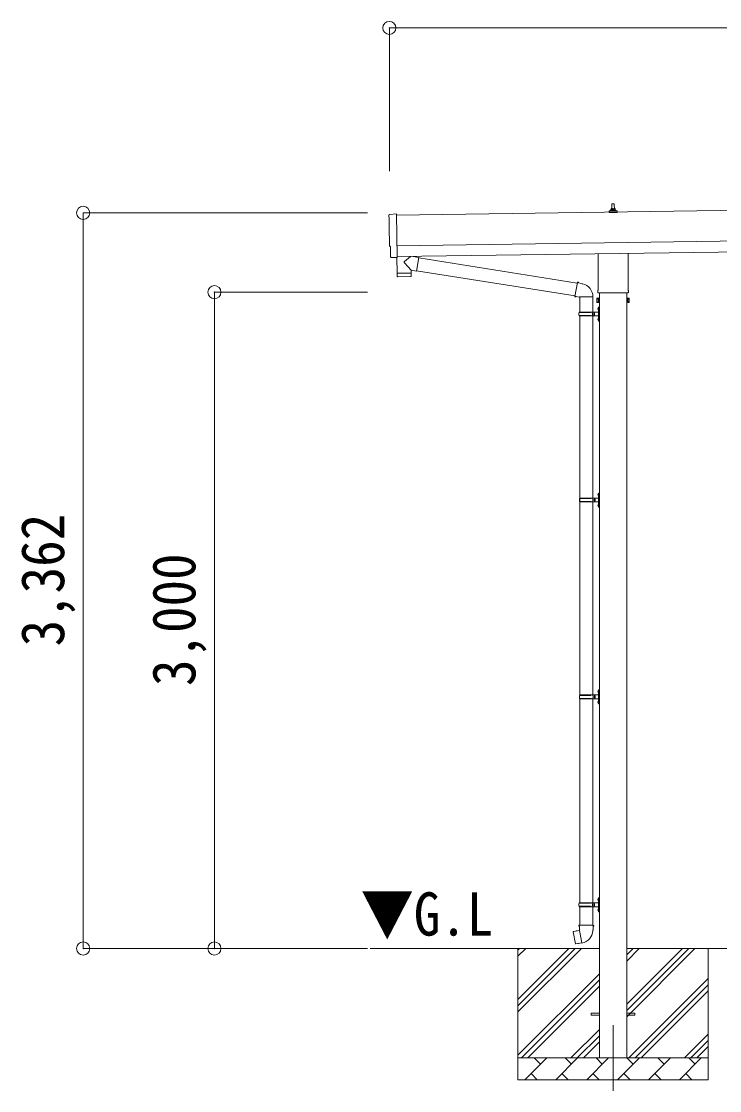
# Model space of a CAD drawing. Units: millimetres at full size, sheet at 1:60. Extents: x -16864 to 16864, y -11640 to 11640.
# Drawn here: x -513 to 2680, y -7410 to -2523 of the extents above; entities that cross this region are included whole.
import ezdxf
from ezdxf.enums import TextEntityAlignment as Align

# ---------------------------------------------------------------- set-up
doc = ezdxf.new("R2010")
doc.units = ezdxf.units.MM
doc.header["$LTSCALE"] = 60
doc.header["$PDMODE"] = 32
doc.header["$PDSIZE"] = 60
doc.linetypes.add('CHAIN1', pattern=[8, 5, -1, 1, -1])
for name, color, linetype, lineweight in [('0-1_Defpoints', 7, 'CHAIN1', 9), ('0-2_TEXT1', 4, 'Continuous', 9), ('0-3_SHAPE', 7, 'Continuous', 9), ('0-7_PARTS2', 7, 'Continuous', 9), ('0-8_TABLE1', 6, 'Continuous', 9), ('0-9_DIM1', 7, 'Continuous', 9)]:
    doc.layers.add(name, color=color, linetype=linetype, lineweight=lineweight)
doc.styles.add('ＭＳ ゴシック', font='')
doc.styles.get('ＭＳ ゴシック').set_extended_font_data('MS Gothic')

msp = doc.modelspace()

# ---------------------------------------------------------------- linework, layer by layer
at = {"layer": '0-1_Defpoints'}
msp.add_line((2192.3, -7110.97), (2192.3, -7459.97), dxfattribs=at)
at = {"layer": '0-2_TEXT1'}
for p, q in [((6832.37, -3328.27), (1201.9, -3408.71)), ((2186.61, -3381.71), (2187.33, -3358.18)), ((2188.33, -3357.21), (2196.88, -3357.21)), ((2197.88, -3358.18), (2198.61, -3381.71)), ((2174.36, -3397.21), (2174.36, -3389.49)), ((2210.86, -3397.21), (2174.36, -3397.21)), ((2174.74, -3388.71), (2210.47, -3388.71)), ((2175.12, -3388.52), (2181.84, -3386.89)), ((2182.22, -3386.71), (2202.99, -3386.71)), ((2182.61, -3385.92), (2182.61, -3381.71)), ((2183.61, -3381.71), (2201.61, -3381.71)), ((2202.61, -3385.92), (2202.61, -3381.71)), ((2210.09, -3388.52), (2203.37, -3386.89)), ((2210.86, -3397.21), (2210.86, -3389.49)), ((1203.9, -3548.69), (6834.37, -3468.26)), ((1204.62, -3598.69), (6835.08, -3518.25)), ((1185.04, -3602.74), (1178.12, -3602.47)), ((2124, -3751.19), (2124, -3585.55)), ((2260.6, -3583.6), (2260.6, -3751.19)), ((2122.3, -3759.97), (2122.3, -3754.47)), ((2262.3, -3754.47), (2262.3, -3759.97)), ((2118.3, -3789.47), (2119.06, -3788.15)), ((2118.3, -3789.47), (2118.3, -3806.47)), ((2118.3, -3806.47), (2119.06, -3807.78)), ((2125.3, -3793.06), (2119.06, -3793.06)), ((2125.3, -3802.87), (2119.06, -3802.87)), ((2125.3, -3807.78), (2119.06, -3807.78)), ((2260.24, -3763.47), (2124.36, -3763.47)), ((2127.8, -3807.17), (2125.3, -3807.17)), ((2129.8, -3763.47), (2129.8, -7260.97)), ((2254.8, -7260.97), (2254.8, -3763.47)), ((2256.8, -3807.17), (2259.3, -3807.17)), ((2259.3, -3793.06), (2265.54, -3793.06)), ((2259.3, -3802.87), (2265.54, -3802.87)), ((2259.3, -3807.78), (2265.54, -3807.78)), ((2266.3, -3789.47), (2265.54, -3788.15)), ((2266.3, -3806.47), (2265.54, -3807.78)), ((2266.3, -3789.47), (2266.3, -3806.47)), ((2092.3, -7056.47), (2129.8, -7056.47)), ((2092.3, -7065.47), (2092.3, -7056.47)), ((2092.3, -7056.47), (2129.8, -7056.47)), ((2092.3, -7065.47), (2092.3, -7056.47)), ((2092.3, -7065.47), (2129.8, -7065.47)), ((2092.3, -7065.47), (2129.8, -7065.47)), ((2254.8, -7056.47), (2292.3, -7056.47)), ((2254.8, -7056.47), (2292.3, -7056.47)), ((2254.8, -7065.47), (2292.3, -7065.47)), ((2254.8, -7065.47), (2292.3, -7065.47)), ((2292.3, -7065.47), (2292.3, -7056.47)), ((2292.3, -7065.47), (2292.3, -7056.47))]:
    msp.add_line(p, q, dxfattribs=at)
for points in [[(1170.28, -3405.72), (1201.83, -3403.62), (1204.66, -3601.46)], [(1175.23, -3599.52), (1174.56, -3552.5), (1173.96, -3552.51)], [(1185.78, -3602.45), (1186.43, -3601.81), (1204.67, -3602.46)], [(2125.3, -3807.78), (2125.3, -3788.15), (2119.06, -3788.15)], [(2125.3, -3807.17), (2125.3, -3788.77), (2127.8, -3788.77)], [(2259.3, -3807.17), (2259.3, -3788.77), (2256.8, -3788.77)], [(2259.3, -3807.78), (2259.3, -3788.15), (2265.54, -3788.15)]]:
    msp.add_lwpolyline(points, dxfattribs=at)
for points in [[(2127.8, -3808.47), (2127.8, -3787.47), (2129.8, -3787.47), (2129.8, -3808.47)], [(2256.8, -3808.47), (2256.8, -3787.47), (2254.8, -3787.47), (2254.8, -3808.47)]]:
    msp.add_lwpolyline(points, close=True, dxfattribs=at)
for centre, radius, start, end in [((2188.33, -3358.21), 1, 90, 178.60509), ((2196.88, -3358.21), 1, 1.39491, 90), ((2175.36, -3389.49), 1, 103.62699, 180), ((2181.61, -3385.92), 1, 283.62699, 0), ((2186.69, -3382.34), 4.13, 90, 171.17633), ((2183.61, -3382.71), 1, 90, 180), ((2195.94, -3381.71), 4.83, 133.60282, 180), ((2189.27, -3381.71), 4.83, 0, 46.39718), ((2198.52, -3382.34), 4.13, 8.82367, 90), ((2201.61, -3382.71), 1, 0, 90), ((2203.61, -3385.92), 1, 180, 256.37301), ((2209.86, -3389.49), 1, 0, 76.37301), ((2126.3, -3754.47), 4, 125.09963, 180), ((2126.3, -3759.97), 4, 180, 194.47751), ((2126.3, -3759.97), 4, 194.47751, 241.04498), ((2258.3, -3759.97), 4, 298.95502, 345.52249), ((2258.3, -3754.47), 4, 0, 54.90037), ((2258.3, -3759.97), 4, 345.52249, 0), ((2122.64, -3790.61), 4.34, 145.61575, 214.38425), ((2134.54, -3797.97), 16.24, 162.41205, 197.58795), ((2122.64, -3805.33), 4.34, 145.61575, 214.38425), ((2261.95, -3790.61), 4.34, 325.61575, 34.38425), ((2250.06, -3797.97), 16.24, 342.41205, 17.58795), ((2261.95, -3805.33), 4.34, 325.61575, 34.38425)]:
    msp.add_arc(centre, radius, start, end, dxfattribs=at)
for centre, major_axis, ratio, start_param, end_param in [((1170.48, -3408.72), (-3, -0.04), 0.99863, 4.7647489, 6.2979817), ((-3593.88, -3547.21), (4762.89, 68.04), 0.99863, 6.2686928, 6.2979817), ((1173.9, -3548.11), (-4.41, -0.06), 0.99863, 6.2686928, 7.8539816), ((1178.24, -3599.47), (-2.15, -2.1), 0.9974, 5.5252311, 7.0411395), ((1185.08, -3601.74), (-0.717, -0.7), 0.9974, 0.7579542, 1.5707963)]:
    msp.add_ellipse(centre, major_axis=major_axis, ratio=ratio, start_param=start_param, end_param=end_param, dxfattribs=at)
at = {"layer": '0-3_SHAPE'}
for p, q in [((2129.8, -6760.97), (1080.85, -6760.97)), ((1757.3, -6760.97), (1757.3, -7360.97)), ((1757.3, -6994.45), (1990.78, -6760.97)), ((1757.3, -7022.73), (2019.07, -6760.97)), ((1757.3, -7051.02), (2047.35, -6760.97)), ((1757.3, -6768.18), (1764.51, -6760.97)), ((1757.3, -6796.46), (1792.79, -6760.97)), ((5229.8, -6760.97), (2254.8, -6760.97)), ((2254.8, -6789.79), (2283.62, -6760.97)), ((2254.8, -6818.08), (2311.91, -6760.97)), ((2254.8, -7072.63), (2566.47, -6760.97)), ((2254.8, -7016.07), (2509.9, -6760.97)), ((2254.8, -7044.35), (2538.18, -6760.97)), ((2627.3, -6760.97), (2627.3, -7360.97)), ((1757.3, -7249.01), (2129.8, -6876.51)), ((1773.62, -7260.97), (2129.8, -6904.79)), ((1801.91, -7260.97), (2129.8, -6933.08)), ((2264.46, -7260.97), (2627.3, -6898.12)), ((2292.74, -7260.97), (2627.3, -6926.41)), ((2321.03, -7260.97), (2627.3, -6954.69)), ((1999.9, -7260.97), (2129.8, -7131.07)), ((2028.18, -7260.97), (2129.8, -7159.35)), ((2519.02, -7260.97), (2627.3, -7152.68)), ((2547.3, -7260.97), (2627.3, -7180.97)), ((2056.47, -7260.97), (2129.8, -7187.63)), ((2575.58, -7260.97), (2627.3, -7209.25)), ((1757.3, -7260.97), (2627.3, -7260.97)), ((1788.75, -7360.97), (1888.75, -7260.97)), ((1860.19, -7289.52), (1831.64, -7260.97)), ((1930.17, -7360.97), (2030.17, -7260.97)), ((2001.61, -7289.52), (1973.06, -7260.97)), ((2071.59, -7360.97), (2171.59, -7260.97)), ((2143.04, -7289.52), (2114.48, -7260.97)), ((2213.01, -7360.97), (2313.01, -7260.97)), ((2284.46, -7289.52), (2255.9, -7260.97)), ((2354.43, -7360.97), (2454.43, -7260.97)), ((2425.88, -7289.52), (2397.32, -7260.97)), ((2495.85, -7360.97), (2595.85, -7260.97)), ((2567.3, -7289.52), (2538.75, -7260.97)), ((2627.3, -7360.97), (1757.3, -7360.97)), ((1817.3, -7332.41), (1845.85, -7360.97)), ((1958.72, -7332.41), (1987.27, -7360.97)), ((2100.14, -7332.41), (2128.7, -7360.97)), ((2241.56, -7332.41), (2270.12, -7360.97)), ((2382.98, -7332.41), (2411.54, -7360.97)), ((2524.41, -7332.41), (2552.96, -7360.97))]:
    msp.add_line(p, q, dxfattribs=at)
at = {"layer": '0-8_TABLE1'}
for p, q in [((1169.3, -2553.33), (1169.3, -3207.66)), ((12518.3, -2553.33), (1169.3, -2553.33)), ((-230.7, -3398.67), (1069.99, -3398.67)), ((-230.7, -3398.67), (-230.7, -6760.97)), ((369.3, -3760.97), (1069.99, -3760.97)), ((369.3, -3760.97), (369.3, -6760.97)), ((-230.7, -6760.97), (1069.99, -6760.97))]:
    msp.add_line(p, q, dxfattribs=at)
for p in [(1169.3, -2553.33), (1169.3, -2553.33), (-230.7, -3398.67), (369.3, -3760.97), (-230.7, -6760.97), (369.3, -6760.97)]:
    msp.add_point(p, dxfattribs=at)
at = {"layer": '0-9_DIM1'}
for p, q in [((1204.66, -3601.46), (1204.67, -3602.46)), ((1266.06, -3597.81), (1238.41, -3620.32)), ((1303.68, -3601.82), (1277.84, -3597.64)), ((1303.68, -3601.82), (1293.52, -3664.7)), ((1303.39, -3603.65), (2028.74, -3719.14)), ((1269.11, -3660.76), (1238.24, -3627.65)), ((1269.11, -3660.76), (1293.52, -3664.7)), ((1269.11, -3660.76), (1269.28, -3672.77)), ((1293.81, -3662.88), (2018.32, -3778.24)), ((1205.3, -3674.69), (1205.72, -3687.73)), ((1266.3, -3689.82), (1208.76, -3690.64)), ((1209.79, -3673.62), (1209.82, -3674.62)), ((1264.78, -3672.84), (1264.78, -3673.84)), ((2018, -3780.05), (2023.53, -3748.69)), ((2029.06, -3717.32), (2023.53, -3748.69)), ((2029.06, -3717.32), (2030.2, -3715.34)), ((2030.2, -3715.34), (2033.76, -3715.97)), ((2033.76, -3715.97), (2034.18, -3718.32)), ((2048.69, -3721.14), (2050.38, -3722.77)), ((2050.38, -3722.77), (2052.49, -3723.22)), ((2018, -3780.05), (2018.39, -3782.31)), ((2018, -3780.05), (2023.15, -3780.87)), ((2018.39, -3782.31), (2021.95, -3782.93)), ((2021.95, -3782.93), (2023.15, -3780.87)), ((2023.15, -3780.87), (2037.75, -3783.18)), ((2037.75, -3783.18), (2039.96, -3782.2)), ((2100.25, -3782.59), (2039.07, -3782.59)), ((2039.8, -3782.59), (2039.8, -3851.89)), ((2099.8, -3782.59), (2099.8, -3851.89)), ((2036.8, -3853.89), (2087.13, -3853.89)), ((2037.8, -3851.89), (2123.8, -3851.89)), ((2037.8, -3851.89), (2037.8, -3853.89)), ((2096.8, -3851.89), (2096.8, -3856.39)), ((2096.8, -3856.39), (2098.8, -3856.39)), ((2098.8, -3856.39), (2098.8, -3860.89)), ((2104.8, -3851.89), (2104.8, -3860.89)), ((2104.8, -3856.39), (2107.8, -3856.39)), ((2107.8, -3856.39), (2107.8, -3860.89)), ((2123.5, -3834.74), (2125.54, -3835.74)), ((2124.77, -3832.74), (2125.4, -3832.74)), ((2124.77, -3832.74), (2124.77, -3841.04)), ((2124.77, -3841.04), (2125.4, -3841.04)), ((2125.4, -3832.74), (2125.4, -3841.04)), ((2125.4, -3832.74), (2125.8, -3833.14)), ((2125.4, -3841.04), (2125.8, -3840.64)), ((2125.54, -3835.74), (2126.15, -3836.89)), ((2125.8, -3828.89), (2128.8, -3827.39)), ((2125.8, -3828.89), (2125.8, -3860.89)), ((2125.8, -3833.14), (2125.8, -3840.64)), ((2128.8, -3827.39), (2128.8, -3860.89)), ((2128.8, -3827.39), (2129.8, -3827.39)), ((2129.8, -3827.39), (2129.8, -3860.89)), ((2036.8, -3867.89), (2087.13, -3867.89)), ((2037.8, -3869.89), (2037.8, -3867.89)), ((2037.8, -3869.89), (2123.8, -3869.89)), ((2039.8, -3869.89), (2039.8, -5601.97)), ((2096.8, -3869.89), (2096.8, -3865.39)), ((2096.8, -3865.39), (2098.8, -3865.39)), ((2098.8, -3865.39), (2098.8, -3860.89)), ((2099.8, -3869.89), (2099.8, -5601.97)), ((2104.8, -3869.89), (2104.8, -3860.89)), ((2104.8, -3865.39), (2107.8, -3865.39)), ((2107.8, -3865.39), (2107.8, -3860.89)), ((2123.5, -3882.74), (2125.54, -3883.74)), ((2124.77, -3880.74), (2125.4, -3880.74)), ((2124.77, -3880.74), (2124.77, -3889.04)), ((2124.77, -3889.04), (2125.4, -3889.04)), ((2125.4, -3880.74), (2125.4, -3889.04)), ((2125.4, -3880.74), (2125.8, -3881.14)), ((2125.4, -3889.04), (2125.8, -3888.64)), ((2125.54, -3883.74), (2126.15, -3884.89)), ((2125.8, -3892.89), (2125.8, -3860.89)), ((2125.8, -3881.14), (2125.8, -3888.64)), ((2125.8, -3892.89), (2128.8, -3894.39)), ((2128.8, -3894.39), (2128.8, -3860.89)), ((2128.8, -3894.39), (2129.8, -3894.39)), ((2129.8, -3894.39), (2129.8, -3860.89)), ((2123.5, -4684.82), (2125.54, -4685.82)), ((2124.77, -4682.82), (2125.4, -4682.82)), ((2124.77, -4682.82), (2124.77, -4691.12)), ((2124.77, -4691.12), (2125.4, -4691.12)), ((2125.4, -4682.82), (2125.4, -4691.12)), ((2125.4, -4682.82), (2125.8, -4683.22)), ((2125.4, -4691.12), (2125.8, -4690.72)), ((2125.54, -4685.82), (2126.15, -4686.97)), ((2125.8, -4678.97), (2128.8, -4677.47)), ((2125.8, -4678.97), (2125.8, -4710.97)), ((2125.8, -4683.22), (2125.8, -4690.72)), ((2128.8, -4677.47), (2128.8, -4710.97)), ((2128.8, -4677.47), (2129.8, -4677.47)), ((2129.8, -4677.47), (2129.8, -4710.97)), ((2039.3, -4703.97), (2089.63, -4703.97)), ((2039.3, -4717.97), (2089.63, -4717.97)), ((2040.3, -4701.97), (2040.3, -4703.97)), ((2040.3, -4701.97), (2123.8, -4701.97)), ((2040.3, -4719.97), (2040.3, -4717.97)), ((2040.3, -4719.97), (2123.8, -4719.97)), ((2099.3, -4701.97), (2099.3, -4706.47)), ((2099.3, -4706.47), (2101.3, -4706.47)), ((2099.3, -4719.97), (2099.3, -4715.47)), ((2099.3, -4715.47), (2101.3, -4715.47)), ((2101.3, -4706.47), (2101.3, -4710.97)), ((2101.3, -4715.47), (2101.3, -4710.97)), ((2107.3, -4701.97), (2107.3, -4710.97)), ((2107.3, -4706.47), (2110.3, -4706.47)), ((2107.3, -4719.97), (2107.3, -4710.97)), ((2107.3, -4715.47), (2110.3, -4715.47)), ((2110.3, -4706.47), (2110.3, -4710.97)), ((2110.3, -4715.47), (2110.3, -4710.97)), ((2123.5, -4732.82), (2125.54, -4733.82)), ((2124.77, -4730.82), (2125.4, -4730.82)), ((2124.77, -4730.82), (2124.77, -4739.12)), ((2124.77, -4739.12), (2125.4, -4739.12)), ((2125.4, -4730.82), (2125.4, -4739.12)), ((2125.4, -4730.82), (2125.8, -4731.22)), ((2125.4, -4739.12), (2125.8, -4738.72)), ((2125.54, -4733.82), (2126.15, -4734.97)), ((2125.8, -4742.97), (2125.8, -4710.97)), ((2125.8, -4731.22), (2125.8, -4738.72)), ((2128.8, -4744.47), (2128.8, -4710.97)), ((2129.8, -4744.47), (2129.8, -4710.97)), ((2125.8, -4742.97), (2128.8, -4744.47)), ((2128.8, -4744.47), (2129.8, -4744.47)), ((2039.3, -5603.97), (2089.63, -5603.97)), ((2039.3, -5617.97), (2089.63, -5617.97)), ((2039.8, -5619.96), (2039.8, -6551.97)), ((2040.3, -5601.97), (2040.3, -5603.97)), ((2040.3, -5601.97), (2123.8, -5601.97)), ((2040.3, -5619.97), (2040.3, -5617.97)), ((2040.3, -5619.97), (2123.8, -5619.97)), ((2099.3, -5601.97), (2099.3, -5606.47)), ((2099.3, -5606.47), (2101.3, -5606.47)), ((2099.3, -5619.97), (2099.3, -5615.47)), ((2099.3, -5615.47), (2101.3, -5615.47)), ((2099.8, -5619.96), (2099.8, -6551.97)), ((2101.3, -5606.47), (2101.3, -5610.97)), ((2101.3, -5615.47), (2101.3, -5610.97)), ((2107.3, -5601.97), (2107.3, -5610.97)), ((2107.3, -5606.47), (2110.3, -5606.47)), ((2107.3, -5619.97), (2107.3, -5610.97)), ((2107.3, -5615.47), (2110.3, -5615.47)), ((2110.3, -5606.47), (2110.3, -5610.97)), ((2110.3, -5615.47), (2110.3, -5610.97)), ((2123.5, -5584.82), (2125.54, -5585.82)), ((2124.77, -5582.82), (2125.4, -5582.82)), ((2124.77, -5582.82), (2124.77, -5591.12)), ((2124.77, -5591.12), (2125.4, -5591.12)), ((2125.4, -5582.82), (2125.4, -5591.12)), ((2125.4, -5582.82), (2125.8, -5583.22)), ((2125.4, -5591.12), (2125.8, -5590.72)), ((2125.54, -5585.82), (2126.15, -5586.97)), ((2125.8, -5578.97), (2128.8, -5577.47)), ((2125.8, -5578.97), (2125.8, -5610.97)), ((2125.8, -5583.22), (2125.8, -5590.72)), ((2125.8, -5642.97), (2125.8, -5610.97)), ((2128.8, -5577.47), (2128.8, -5610.97)), ((2128.8, -5577.47), (2129.8, -5577.47)), ((2128.8, -5644.47), (2128.8, -5610.97)), ((2129.8, -5577.47), (2129.8, -5610.97)), ((2129.8, -5644.47), (2129.8, -5610.97)), ((2123.5, -5632.82), (2125.54, -5633.82)), ((2124.77, -5630.82), (2125.4, -5630.82)), ((2124.77, -5630.82), (2124.77, -5639.12)), ((2124.77, -5639.12), (2125.4, -5639.12)), ((2125.4, -5630.82), (2125.4, -5639.12)), ((2125.4, -5630.82), (2125.8, -5631.22)), ((2125.4, -5639.12), (2125.8, -5638.72)), ((2125.54, -5633.82), (2126.15, -5634.97)), ((2125.8, -5631.22), (2125.8, -5638.72)), ((2125.8, -5642.97), (2128.8, -5644.47)), ((2128.8, -5644.47), (2129.8, -5644.47)), ((2123.5, -6534.82), (2125.54, -6535.82)), ((2124.77, -6532.82), (2125.4, -6532.82)), ((2124.77, -6532.82), (2124.77, -6541.12)), ((2124.77, -6541.12), (2125.4, -6541.12)), ((2125.4, -6532.82), (2125.4, -6541.12)), ((2125.4, -6532.82), (2125.8, -6533.22)), ((2125.4, -6541.12), (2125.8, -6540.72)), ((2125.54, -6535.82), (2126.15, -6536.97)), ((2125.8, -6528.97), (2128.8, -6527.47)), ((2125.8, -6528.97), (2125.8, -6560.97)), ((2125.8, -6533.22), (2125.8, -6540.72)), ((2128.8, -6527.47), (2128.8, -6560.97)), ((2128.8, -6527.47), (2129.8, -6527.47)), ((2129.8, -6527.47), (2129.8, -6560.97)), ((2036.8, -6553.97), (2087.13, -6553.97)), ((2036.8, -6567.97), (2087.13, -6567.97)), ((2037.8, -6551.97), (2123.8, -6551.97)), ((2037.8, -6551.97), (2037.8, -6553.97)), ((2037.8, -6569.97), (2037.8, -6567.97)), ((2037.8, -6569.97), (2123.8, -6569.97)), ((2039.8, -6569.97), (2039.8, -6654.89)), ((2096.8, -6551.97), (2096.8, -6556.47)), ((2096.8, -6556.47), (2098.8, -6556.47)), ((2096.8, -6569.97), (2096.8, -6565.47)), ((2096.8, -6565.47), (2098.8, -6565.47)), ((2098.8, -6556.47), (2098.8, -6560.97)), ((2098.8, -6565.47), (2098.8, -6560.97)), ((2099.8, -6569.97), (2099.8, -6654.89)), ((2104.8, -6551.97), (2104.8, -6560.97)), ((2104.8, -6556.47), (2107.8, -6556.47)), ((2104.8, -6569.97), (2104.8, -6560.97)), ((2104.8, -6565.47), (2107.8, -6565.47)), ((2107.8, -6556.47), (2107.8, -6560.97)), ((2107.8, -6565.47), (2107.8, -6560.97)), ((2123.5, -6582.82), (2125.54, -6583.82)), ((2124.77, -6580.82), (2125.4, -6580.82)), ((2124.77, -6580.82), (2124.77, -6589.12)), ((2124.77, -6589.12), (2125.4, -6589.12)), ((2125.4, -6580.82), (2125.4, -6589.12)), ((2125.4, -6580.82), (2125.8, -6581.22)), ((2125.4, -6589.12), (2125.8, -6588.72)), ((2125.54, -6583.82), (2126.15, -6584.97)), ((2125.8, -6592.97), (2125.8, -6560.97)), ((2125.8, -6581.22), (2125.8, -6588.72)), ((2125.8, -6592.97), (2128.8, -6594.47)), ((2128.8, -6594.47), (2128.8, -6560.97)), ((2128.8, -6594.47), (2129.8, -6594.47)), ((2129.8, -6594.47), (2129.8, -6560.97)), ((2011.34, -6683.35), (2010.53, -6684.52)), ((2010.53, -6684.52), (2020.15, -6739.07)), ((2039.21, -6678.1), (2011.34, -6683.35)), ((2024.08, -6680.74), (2023.87, -6680.99)), ((2037.95, -6654.89), (2035.8, -6655.68)), ((2035.8, -6655.68), (2035.8, -6659.29)), ((2035.8, -6659.29), (2038.04, -6660.11)), ((2037.95, -6654.89), (2069.8, -6654.89)), ((2037.95, -6654.89), (2038.04, -6660.11)), ((2038.04, -6660.11), (2038.3, -6674.89)), ((2038.3, -6674.89), (2039.65, -6676.89)), ((2049.56, -6735.39), (2039.43, -6677.92)), ((2039.45, -6677.1), (2039.45, -6677.8)), ((2039.65, -6676.89), (2039.62, -6676.9)), ((2101.65, -6654.89), (2069.8, -6654.89)), ((2099.99, -6676.84), (2099.91, -6679)), ((2101.3, -6674.89), (2099.99, -6676.84)), ((2103.8, -6659.29), (2101.56, -6660.11)), ((2101.65, -6654.89), (2103.8, -6655.68)), ((2103.8, -6655.68), (2103.8, -6659.29)), ((2034.17, -6737.99), (2033.89, -6737.83)), ((2049.87, -6736.15), (2049.62, -6735.49))]:
    msp.add_line(p, q, dxfattribs=at)
for points in [[(1204.27, -3602.44), (1205.29, -3673.69), (1269.28, -3672.77)], [(1269.25, -3686.83), (1269.29, -3673.77), (1205.3, -3674.69)], [(2029.06, -3717.32), (2034.18, -3718.32), (2048.69, -3721.14)], [(2123.5, -3839.03), (2125.54, -3838.04), (2126.15, -3836.89)], [(2123.5, -3887.03), (2125.54, -3886.04), (2126.15, -3884.89)], [(2123.5, -4689.11), (2125.54, -4688.12), (2126.15, -4686.97)], [(2123.5, -4737.11), (2125.54, -4736.12), (2126.15, -4734.97)], [(2123.5, -5589.11), (2125.54, -5588.12), (2126.15, -5586.97)], [(2123.5, -5637.11), (2125.54, -5636.12), (2126.15, -5634.97)], [(2123.5, -6539.11), (2125.54, -6538.12), (2126.15, -6536.97)], [(2123.5, -6587.11), (2125.54, -6586.12), (2126.15, -6584.97)], [(2026.33, -6680.52), (2026.05, -6680.37), (2024.08, -6680.74)], [(2101.65, -6654.89), (2101.56, -6660.11), (2101.3, -6674.89)], [(2049.29, -6735.3), (2021.31, -6739.9), (2020.15, -6739.07)], [(2036.36, -6737.42), (2036.15, -6737.66), (2034.17, -6737.99)]]:
    msp.add_lwpolyline(points, dxfattribs=at)
for centre, radius, start, end in [((1241.72, -3624.07), 5, 131.47396, 225.79244), ((1208.71, -3687.64), 3, 181.81845, 270.86677), ((1266.25, -3686.82), 3, 270.81845, 359.81845), ((2039.96, -3782.2), 60.3, 359.62495, 78), ((2085.55, -3860.89), 49.25, 171.82876, 180.00002), ((2087.13, -3851.89), 2, 270, 359.99998), ((2129.1, -3836.89), 6, 136.21765, 223.78235), ((2123.8, -3849.89), 2, 270, 359.99998), ((2085.55, -3860.89), 49.25, 180.00002, 188.17127), ((2087.13, -3869.89), 2, 0.00005, 90.00004), ((2129.1, -3884.89), 6, 136.21765, 223.78235), ((2123.8, -3871.89), 2, 0.00005, 90.00004), ((2129.1, -4686.97), 6, 136.21765, 223.78235), ((2088.05, -4710.97), 49.25, 171.82876, 180.00002), ((2088.05, -4710.97), 49.25, 180.00002, 188.17127), ((2089.63, -4701.97), 2, 270, 359.99998), ((2089.63, -4719.97), 2, 0.00005, 90.00004), ((2129.1, -4734.97), 6, 136.21765, 223.78235), ((2123.8, -4699.97), 2, 270, 359.99998), ((2123.8, -4721.97), 2, 0.00005, 90.00004), ((2088.05, -5610.97), 49.25, 171.82876, 180.00002), ((2088.05, -5610.97), 49.25, 180.00002, 188.17127), ((2089.63, -5601.97), 2, 270, 359.99998), ((2089.63, -5619.97), 2, 0.00005, 90.00004), ((2129.1, -5586.97), 6, 136.21765, 223.78235), ((2123.8, -5599.97), 2, 270, 359.99998), ((2123.8, -5621.97), 2, 0.00005, 90.00004), ((2129.1, -5634.97), 6, 136.21765, 223.78235), ((2129.1, -6536.97), 6, 136.21765, 223.78235), ((2085.55, -6560.97), 49.25, 171.82876, 180.00002), ((2085.55, -6560.97), 49.25, 180.00002, 188.17127), ((2087.13, -6551.97), 2, 270, 359.99998), ((2087.13, -6569.97), 2, 0.00005, 90.00004), ((2129.1, -6584.97), 6, 136.21765, 223.78235), ((2123.8, -6549.97), 2, 270, 359.99998), ((2123.8, -6571.97), 2, 0.00005, 90.00004), ((2039.15, -6677.8), 0.3, 280.66842, 0), ((2039.65, -6677.1), 0.2, 100, 180), ((2039.65, -6676.89), 60.3, 279.96938, 358), ((2049.34, -6735.6), 0.3, 20, 99.33158), ((2050.05, -6736.09), 0.2, 200, 279.96938)]:
    msp.add_arc(centre, radius, start, end, dxfattribs=at)

# ---------------------------------------------------------------- texts
at = {"layer": '0-7_PARTS2', "style": 'ＭＳ ゴシック', "width": 0.9}
msp.add_text('▼G.L', height=197.9, dxfattribs=at).set_placement((1038.13, -6761.25), align=Align.BOTTOM_LEFT)
at = {"layer": '0-8_TABLE1', "color": 7, "style": 'ＭＳ ゴシック', "width": 0.9}
for s, p in [('3,362', (-258.2, -5379.82)), ('3,000', (341.8, -5560.97))]:
    msp.add_text(s, height=197.9, rotation=90, dxfattribs=at).set_placement(p, align=Align.BOTTOM_LEFT)

doc.saveas('drawing.dxf')
